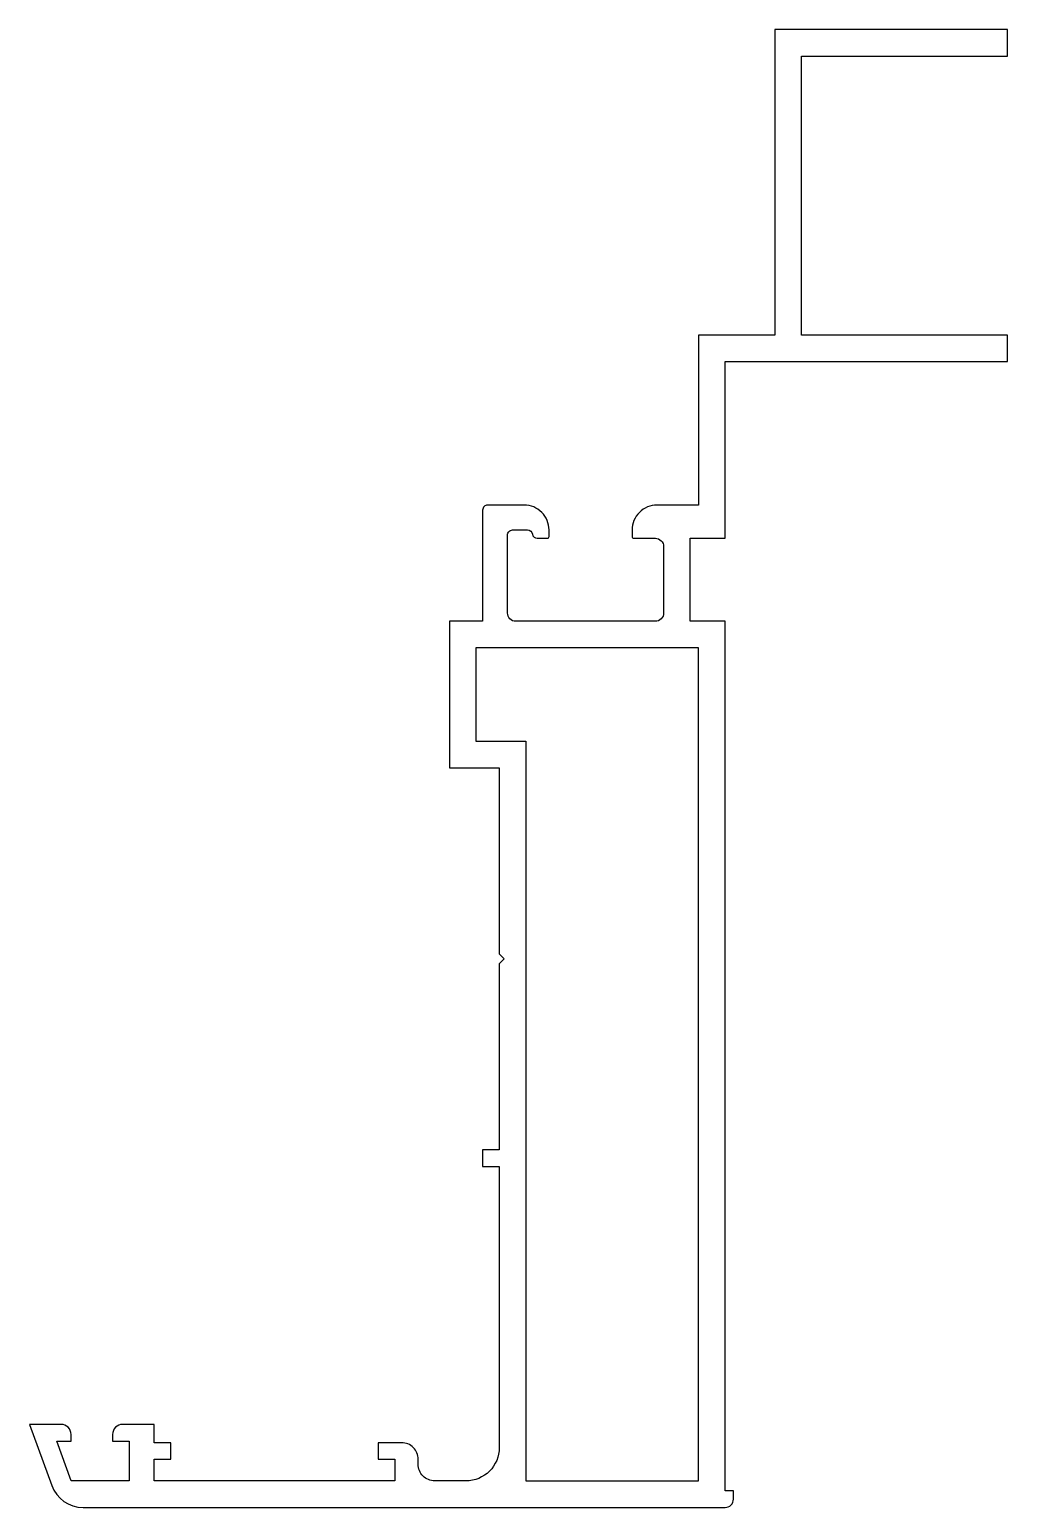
# Model space of a CAD drawing. Extents: x 1331.9 to 1390.8, y -162.8 to -73.8.
import ezdxf

# ---------------------------------------------------------------- set-up
doc = ezdxf.new("R2010")
doc.units = 0
doc.header["$LTSCALE"] = 15
doc.layers.get('0').update_dxf_attribs({"linetype": 'CONTINUOUS'})

msp = doc.modelspace()

# ---------------------------------------------------------------- linework, layer by layer
msp.add_lwpolyline([(1371.719, -104.466), (1373.819, -104.466), (1373.819, -93.829), (1390.819, -93.829), (1390.819, -92.229), (1378.419, -92.229), (1378.419, -75.429), (1390.819, -75.429), (1390.819, -73.829), (1376.819, -73.829), (1376.819, -92.229), (1372.219, -92.229), (1372.219, -102.466), (1369.719, -102.466, 0.414214), (1368.219, -103.966), (1368.219, -104.366, 0.414214), (1368.319, -104.466), (1369.619, -104.466, -0.414214), (1370.119, -104.966), (1370.119, -108.966, -0.414214), (1369.619, -109.466), (1361.219, -109.466, -0.414214), (1360.719, -108.966), (1360.719, -104.266, -0.414214), (1361.019, -103.966), (1361.919, -103.966, -0.365977), (1362.215, -104.216, 0.365977), (1362.511, -104.466), (1363.119, -104.466, 0.414214), (1363.219, -104.366), (1363.219, -103.966, 0.414214), (1361.719, -102.466), (1359.519, -102.466, 0.414214), (1359.219, -102.766), (1359.219, -109.466), (1357.219, -109.466), (1357.219, -118.292), (1360.219, -118.292), (1360.219, -129.492), (1360.519, -129.792), (1360.219, -130.092), (1360.219, -141.292), (1359.219, -141.292), (1359.219, -142.292), (1360.219, -142.292), (1360.219, -159.229, -0.414214), (1358.219, -161.229), (1356.339, -161.229, -0.414214), (1355.339, -160.229), (1355.339, -159.929, 0.414214), (1354.339, -158.929), (1352.939, -158.929), (1352.939, -159.929), (1353.939, -159.929), (1353.939, -161.229), (1339.439, -161.229), (1339.439, -159.929), (1340.439, -159.929), (1340.439, -158.929), (1339.439, -158.929), (1339.439, -157.829), (1337.539, -157.829, 0.414214), (1336.939, -158.429), (1336.939, -158.829), (1337.939, -158.829), (1337.939, -161.229), (1334.453, -161.229), (1333.58, -158.829), (1334.439, -158.829), (1334.439, -158.429, 0.414214), (1333.839, -157.829), (1331.939, -157.829), (1333.28, -161.513, 0.315299), (1335.159, -162.829), (1373.819, -162.829, 0.414214), (1374.319, -162.329), (1374.319, -161.829), (1373.819, -161.829), (1373.819, -161.829), (1373.819, -109.466), (1371.719, -109.466)], format="xyb", close=True)
msp.add_lwpolyline([(1358.819, -111.066), (1358.819, -116.692), (1361.819, -116.692), (1361.819, -161.229), (1372.219, -161.229), (1372.219, -111.066)], close=True)

doc.saveas('drawing.dxf')
